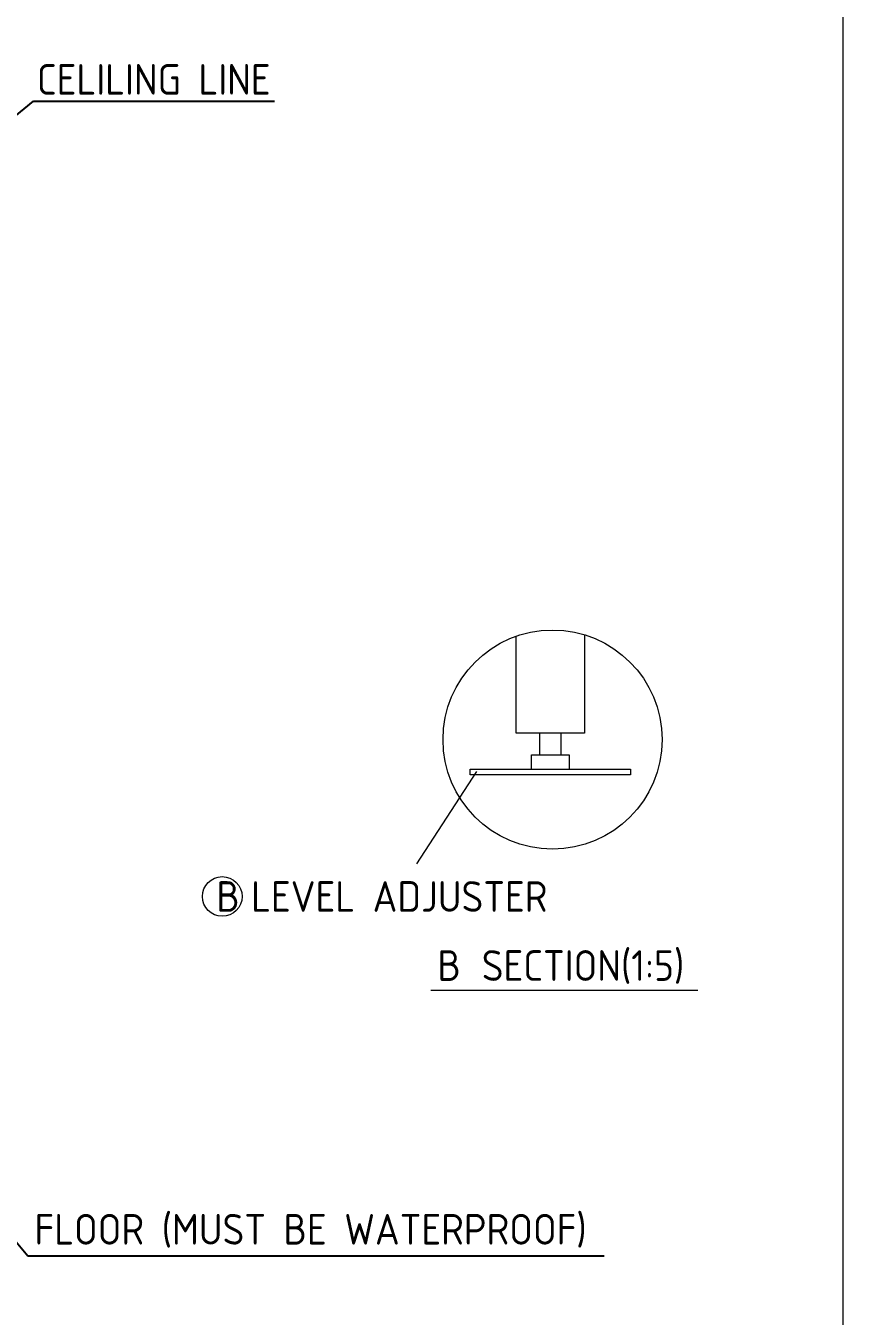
# Model space of a CAD drawing. Header units: millimetres. Extents: x 0 to 80449, y -23917 to 9476.
# Drawn here: x 11211 to 13478, y 2074 to 5651 of the extents above; entities that cross this region are included whole.
import ezdxf

# ---------------------------------------------------------------- set-up
doc = ezdxf.new("R2010")
doc.units = ezdxf.units.MM
doc.layers.get('0').update_dxf_attribs({"lineweight": 15})
doc.layers.add('D', color=3, linetype='Continuous', lineweight=13)
doc.layers.add('F', color=7, linetype='Continuous', lineweight=15)
doc.styles.get("Standard").update_dxf_attribs({"font": 'KAIU.TTF'})
doc.styles.add('STU25', font='isocp2.shx')
doc.dimstyles.new('STU25$7', dxfattribs={"dimscale": 40, "dimtxt": 2.5, "dimasz": 2, "dimexe": 1.25, "dimexo": 0.625, "dimgap": 1, "dimtad": 1, "dimdec": 4, "dimdsep": 46, "dimtxsty": 'STU25', "dimcen": 2.5, "dimazin": 2, "dimtfac": 1, "dimtdec": 4, "dimtmove": 0, "dimatfit": 3, "dimfxl": 0, "dimtolj": 1, "dimtzin": 0, "dimarcsym": 0})

msp = doc.modelspace()

# ---------------------------------------------------------------- linework, layer by layer
at = {"linetype": 'Continuous'}
for p, q in [((12570.794, 3689.952), (12570.794, 3958.776)), ((12760.794, 3962.752), (12760.794, 3689.952)), ((12760.794, 3689.952), (12570.794, 3689.952)), ((12635.794, 3689.952), (12635.794, 3629.952)), ((12695.794, 3629.952), (12695.794, 3689.952)), ((12613.833, 3589.952), (12613.833, 3629.952)), ((12613.833, 3629.952), (12717.756, 3629.952)), ((12717.756, 3629.952), (12717.756, 3589.952)), ((12443.294, 3574.952), (12443.294, 3589.952)), ((12443.294, 3589.952), (12888.294, 3589.952)), ((12888.294, 3589.952), (12888.294, 3574.952)), ((12888.294, 3574.952), (12443.294, 3574.952))]:
    msp.add_line(p, q, dxfattribs=at)
at = {"layer": 'D', "linetype": 'Continuous'}
msp.add_line((12461.23, 3583.651), (12294.403, 3328.156), dxfattribs=at)
at = {"layer": 'D', "color": 11}
msp.add_line((12334.247, 2977.865), (13074.619, 2977.865), dxfattribs=at)
at = {"layer": 'D'}
for centre, radius in [((12671.829, 3672.338), 303.734), ((11755.918, 3237.353), 55)]:
    msp.add_circle(centre, radius, dxfattribs=at)
at = {"layer": 'F', "color": 6}
msp.add_lwpolyline([(0, 9476), (0, 0), (13478, 0), (13478, 9476)], close=True, dxfattribs=at)

# ---------------------------------------------------------------- texts
at = {"layer": 'D', "color": 11, "char_height": 85, "attachment_point": 1}
for s, insert in [('{\\Fisocp.shx;\\C3;CELILING LINE}', (11241.929, 5544.972)), ('{\\Fisocp2.shx;\\C3;B\\f???|b0|i0|c0|p65; \\Fisocp2.shx;LEVEL ADJUSTER}', (11739.402, 3279.85)), ('{\\Fisocp2.shx;B} {\\Fisocp2.shx;SECTION(1:5)}', (12352.665, 3088.45)), ('{\\Fisocp2.shx;\\C3;FLOOR (MUST BE WATERPROOF)}', (11235.071, 2357.288))]:
    msp.add_mtext(s, dxfattribs=dict(at, insert=insert))

# ---------------------------------------------------------------- leaders
at = {"layer": 'D'}
for points in [[(11089.509, 5324.956), (11232.8, 5442.303), (11901.037, 5442.303)], [(10936.093, 2574.956), (11216.873, 2241.604), (12814.94, 2241.604)]]:
    msp.add_leader(points, dimstyle='STU25$7', override={"dimgap": 1, "dimtad": 0}, dxfattribs=at)

doc.saveas('drawing.dxf')
